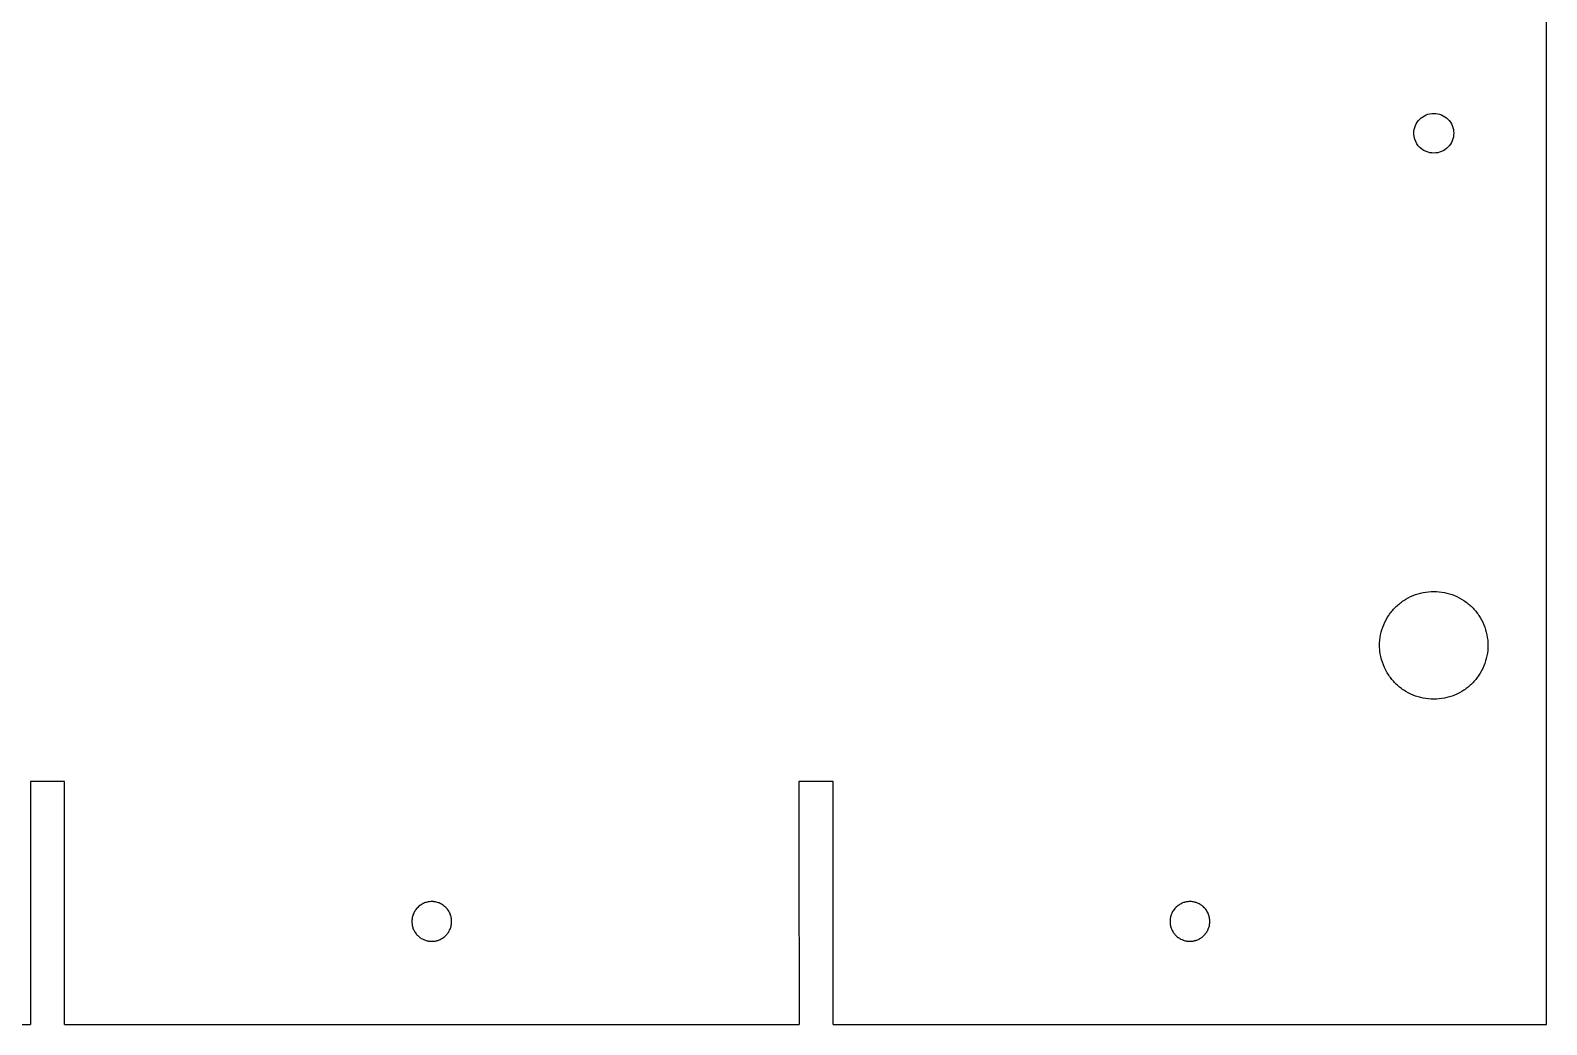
# Model space of a CAD drawing. Header units: millimetres. Extents: x 0 to 1620, y -18 to 157.
# Drawn here: x 1486.3 to 1620.1, y -18.4 to 69.2 of the extents above; entities that cross this region are included whole.
import ezdxf

# ---------------------------------------------------------------- set-up
doc = ezdxf.new("R2010")
doc.units = ezdxf.units.MM

msp = doc.modelspace()

# ---------------------------------------------------------------- linework, layer by layer
at = {"color": 7, "linetype": 'Continuous', "lineweight": 25}
for p, q in [((1620.05, -18.44), (1620.05, 156.88)), ((1486.34, 3), (1486.34, -0.24)), ((1489.35, 3), (1486.34, 3)), ((1489.35, -0.24), (1489.35, 3)), ((1554.12, 3), (1554.12, -0.24)), ((1557.14, 3), (1554.12, 3)), ((1557.14, -0.24), (1557.14, 3)), ((1421.56, -18.44), (1486.35, -18.44)), ((1489.35, -18.44), (1554.13, -18.44)), ((1557.13, -18.44), (1620.05, -18.44))]:
    msp.add_line(p, q, dxfattribs=at)
for points, knots in [([(1608.37, 59.83), (1608.42, 59.55), (1608.55, 59.27), (1608.92, 58.82), (1609.16, 58.64), (1609.64, 58.44), (1609.87, 58.4), (1610.33, 58.4), (1610.56, 58.45), (1610.99, 58.62), (1611.18, 58.75), (1611.51, 59.08), (1611.64, 59.27), (1611.81, 59.69), (1611.86, 59.92), (1611.86, 60.38), (1611.81, 60.61), (1611.64, 61.03), (1611.51, 61.23), (1611.18, 61.55), (1610.98, 61.68), (1610.56, 61.85), (1610.33, 61.9), (1609.87, 61.9), (1609.64, 61.85), (1609.21, 61.68), (1609.02, 61.55), (1608.69, 61.23), (1608.56, 61.03), (1608.39, 60.61), (1608.34, 60.38), (1608.34, 60.04), (1608.35, 59.94), (1608.37, 59.83)], [0, 0, 0, 0, 0.078743, 0.07878, 0.157742, 0.157804, 0.220484, 0.220538, 0.2832, 0.283245, 0.345769, 0.345811, 0.408176, 0.408222, 0.47049, 0.470544, 0.532833, 0.532897, 0.595333, 0.5954, 0.657958, 0.658022, 0.720629, 0.720684, 0.783276, 0.783322, 0.845825, 0.845868, 0.908263, 0.908309, 0.970657, 0.970712, 1, 1, 1, 1]), ([(1605.38, 14.26), (1605.49, 13.59), (1605.75, 12.93), (1606.31, 12.1), (1606.5, 11.86), (1606.95, 11.42), (1607.19, 11.22), (1607.71, 10.88), (1607.99, 10.73), (1608.56, 10.49), (1608.87, 10.4), (1609.48, 10.28), (1609.79, 10.25), (1610.42, 10.25), (1610.73, 10.28), (1611.34, 10.4), (1611.64, 10.49), (1612.22, 10.73), (1612.5, 10.88), (1613.02, 11.22), (1613.26, 11.42), (1613.7, 11.86), (1613.9, 12.11), (1614.25, 12.62), (1614.39, 12.9), (1614.63, 13.47), (1614.72, 13.77), (1614.85, 14.38), (1614.88, 14.69), (1614.88, 15.31), (1614.84, 15.62), (1614.72, 16.23), (1614.63, 16.53), (1614.39, 17.11), (1614.24, 17.38), (1613.9, 17.9), (1613.7, 18.14), (1613.25, 18.58), (1613.01, 18.78), (1612.49, 19.12), (1612.21, 19.27), (1611.64, 19.51), (1611.34, 19.6), (1610.72, 19.72), (1610.41, 19.75), (1609.79, 19.75), (1609.47, 19.72), (1608.86, 19.6), (1608.56, 19.51), (1607.98, 19.27), (1607.7, 19.12), (1607.19, 18.78), (1606.94, 18.58), (1606.5, 18.14), (1606.3, 17.9), (1605.95, 17.38), (1605.81, 17.11), (1605.57, 16.53), (1605.48, 16.23), (1605.35, 15.62), (1605.32, 15.31), (1605.32, 14.75), (1605.34, 14.51), (1605.38, 14.26)], [0, 0, 0, 0, 0.068556, 0.068587, 0.09971, 0.099742, 0.131073, 0.131104, 0.162294, 0.162322, 0.193681, 0.193705, 0.225031, 0.225051, 0.256334, 0.256348, 0.287743, 0.287754, 0.318953, 0.318961, 0.350308, 0.350316, 0.381491, 0.3815, 0.412715, 0.412726, 0.443941, 0.443956, 0.475029, 0.475049, 0.506284, 0.506308, 0.537375, 0.537403, 0.568642, 0.568673, 0.599874, 0.599906, 0.631116, 0.631147, 0.662496, 0.662525, 0.693732, 0.693757, 0.725163, 0.725182, 0.756443, 0.756458, 0.787803, 0.787814, 0.819148, 0.819156, 0.850349, 0.850357, 0.881675, 0.881683, 0.912787, 0.912798, 0.944035, 0.94405, 0.975183, 0.975202, 1, 1, 1, 1]), ([(1520, -9.6), (1520, -9.56), (1519.99, -9.49), (1519.98, -9.39), (1519.98, -9.31), (1519.99, -9.19), (1520, -9.1), (1520.02, -8.96), (1520.05, -8.87), (1520.09, -8.73), (1520.13, -8.64), (1520.19, -8.52), (1520.24, -8.43), (1520.31, -8.32), (1520.37, -8.24), (1520.47, -8.13), (1520.53, -8.07), (1520.64, -7.97), (1520.72, -7.92), (1520.84, -7.84), (1520.92, -7.79), (1521.05, -7.73), (1521.14, -7.7), (1521.27, -7.65), (1521.37, -7.63), (1521.5, -7.61), (1521.6, -7.6), (1521.74, -7.59), (1521.84, -7.59), (1521.98, -7.61), (1522.07, -7.62), (1522.21, -7.66), (1522.3, -7.68), (1522.43, -7.73), (1522.52, -7.78), (1522.64, -7.84), (1522.73, -7.9), (1522.84, -7.98), (1522.91, -8.04), (1523.01, -8.14), (1523.08, -8.21), (1523.16, -8.32), (1523.22, -8.4), (1523.29, -8.52), (1523.33, -8.61), (1523.39, -8.74), (1523.42, -8.83), (1523.45, -8.97), (1523.47, -9.06), (1523.49, -9.2), (1523.49, -9.3), (1523.49, -9.41), (1523.49, -9.49), (1523.47, -9.61), (1523.45, -9.71), (1523.42, -9.84), (1523.39, -9.94), (1523.34, -10.06), (1523.29, -10.15), (1523.23, -10.27), (1523.17, -10.35), (1523.09, -10.46), (1523.02, -10.54), (1522.92, -10.63), (1522.85, -10.7), (1522.74, -10.78), (1522.65, -10.84), (1522.54, -10.9), (1522.44, -10.95), (1522.32, -10.99), (1522.22, -11.03), (1522.09, -11.06), (1521.99, -11.08), (1521.85, -11.09), (1521.75, -11.09), (1521.62, -11.09), (1521.51, -11.08), (1521.38, -11.06), (1521.28, -11.03), (1521.15, -10.99), (1521.06, -10.96), (1520.94, -10.9), (1520.84, -10.85), (1520.73, -10.78), (1520.65, -10.72), (1520.55, -10.63), (1520.47, -10.56), (1520.38, -10.46), (1520.32, -10.38), (1520.25, -10.27), (1520.19, -10.18), (1520.13, -10.06), (1520.09, -9.96), (1520.05, -9.84), (1520.03, -9.74), (1520.01, -9.65), (1520, -9.61), (1520, -9.6)], [0, 0, 0, 0, 0.012002, 0.018798, 0.028606, 0.033501, 0.050106, 0.055001, 0.071608, 0.076503, 0.093114, 0.098011, 0.114627, 0.119525, 0.136147, 0.141048, 0.157676, 0.162579, 0.179214, 0.184119, 0.20076, 0.205667, 0.222314, 0.227222, 0.243873, 0.248782, 0.265436, 0.270345, 0.287, 0.291909, 0.308562, 0.313471, 0.33012, 0.335028, 0.351673, 0.356578, 0.373217, 0.378121, 0.394753, 0.399655, 0.41628, 0.42118, 0.437799, 0.442697, 0.45931, 0.464206, 0.480815, 0.485711, 0.502316, 0.507211, 0.523816, 0.52871, 0.538518, 0.545315, 0.560018, 0.566816, 0.581522, 0.58832, 0.603029, 0.609829, 0.624542, 0.631343, 0.64606, 0.652863, 0.667583, 0.674389, 0.689112, 0.695919, 0.710646, 0.717454, 0.732183, 0.738992, 0.753722, 0.760531, 0.775263, 0.782072, 0.796803, 0.803613, 0.818342, 0.825151, 0.839879, 0.846687, 0.861412, 0.868218, 0.88294, 0.889745, 0.904463, 0.911266, 0.92598, 0.932781, 0.947492, 0.954292, 0.968999, 0.975797, 0.990502, 0.997299, 1, 1, 1, 1]), ([(1586.86, -9.59), (1586.85, -9.58), (1586.85, -9.51), (1586.84, -9.41), (1586.84, -9.28), (1586.84, -9.18), (1586.86, -9.05), (1586.88, -8.94), (1586.92, -8.82), (1586.95, -8.72), (1587, -8.61), (1587.03, -8.54), (1587.09, -8.44), (1587.14, -8.36), (1587.22, -8.25), (1587.29, -8.17), (1587.38, -8.07), (1587.46, -8.01), (1587.57, -7.92), (1587.65, -7.87), (1587.77, -7.8), (1587.85, -7.75), (1587.98, -7.7), (1588.08, -7.67), (1588.21, -7.63), (1588.31, -7.61), (1588.45, -7.6), (1588.54, -7.59), (1588.68, -7.59), (1588.78, -7.6), (1588.92, -7.62), (1589.01, -7.64), (1589.15, -7.68), (1589.24, -7.71), (1589.37, -7.77), (1589.46, -7.82), (1589.57, -7.89), (1589.65, -7.95), (1589.76, -8.03), (1589.83, -8.1), (1589.93, -8.2), (1589.99, -8.28), (1590.07, -8.39), (1590.12, -8.48), (1590.18, -8.6), (1590.22, -8.69), (1590.27, -8.82), (1590.3, -8.92), (1590.32, -9.05), (1590.34, -9.15), (1590.35, -9.29), (1590.35, -9.39), (1590.34, -9.52), (1590.33, -9.62), (1590.3, -9.76), (1590.27, -9.85), (1590.23, -9.98), (1590.19, -10.07), (1590.14, -10.18), (1590.1, -10.24), (1590.04, -10.34), (1589.97, -10.42), (1589.89, -10.53), (1589.81, -10.6), (1589.72, -10.69), (1589.63, -10.75), (1589.52, -10.83), (1589.43, -10.88), (1589.31, -10.94), (1589.22, -10.98), (1589.09, -11.02), (1588.99, -11.05), (1588.86, -11.07), (1588.76, -11.09), (1588.62, -11.09), (1588.52, -11.09), (1588.39, -11.08), (1588.28, -11.07), (1588.15, -11.04), (1588.05, -11.01), (1587.93, -10.96), (1587.83, -10.92), (1587.72, -10.86), (1587.63, -10.8), (1587.52, -10.73), (1587.44, -10.66), (1587.34, -10.57), (1587.27, -10.49), (1587.19, -10.39), (1587.13, -10.31), (1587.06, -10.19), (1587.01, -10.1), (1586.96, -9.98), (1586.92, -9.88), (1586.89, -9.75), (1586.87, -9.67), (1586.86, -9.6), (1586.86, -9.59)], [0, 0, 0, 0, 0.004175, 0.018878, 0.025674, 0.040378, 0.047174, 0.061878, 0.068675, 0.083383, 0.090181, 0.099994, 0.104893, 0.12151, 0.12641, 0.143033, 0.147935, 0.164565, 0.169469, 0.186106, 0.191012, 0.207656, 0.212563, 0.229212, 0.23412, 0.250772, 0.255682, 0.272336, 0.277246, 0.2939, 0.298809, 0.315461, 0.320369, 0.337017, 0.341924, 0.358566, 0.363472, 0.380108, 0.385011, 0.401641, 0.406542, 0.423164, 0.428064, 0.44468, 0.449578, 0.466189, 0.471085, 0.487693, 0.492588, 0.509193, 0.514088, 0.530692, 0.535587, 0.552191, 0.557087, 0.573694, 0.57859, 0.5952, 0.600097, 0.60991, 0.61671, 0.631425, 0.638227, 0.652945, 0.659749, 0.67447, 0.681276, 0.696001, 0.702808, 0.717536, 0.724344, 0.739074, 0.745883, 0.760614, 0.767423, 0.782155, 0.788964, 0.803695, 0.810504, 0.825233, 0.832041, 0.846769, 0.853575, 0.8683, 0.875105, 0.889826, 0.89663, 0.911347, 0.918149, 0.932862, 0.939662, 0.954372, 0.961171, 0.975877, 0.982675, 0.997379, 1, 1, 1, 1])]:
    msp.add_open_spline(points, degree=3, knots=knots, dxfattribs=at)
for points in [[(1486.34, -0.24), (1486.34, -0.56), (1486.34, -1.2), (1486.34, -2.16), (1486.34, -3.12), (1486.34, -4.07), (1486.34, -5.03), (1486.34, -5.99), (1486.34, -6.95), (1486.34, -7.91), (1486.34, -8.86), (1486.34, -9.82), (1486.34, -10.78), (1486.34, -11.74), (1486.34, -12.69), (1486.34, -13.65), (1486.34, -14.61), (1486.34, -15.57), (1486.35, -16.53), (1486.35, -17.48), (1486.35, -18.12), (1486.35, -18.44)], [(1489.35, -18.44), (1489.35, -18.12), (1489.35, -17.48), (1489.35, -16.53), (1489.35, -15.57), (1489.35, -14.61), (1489.35, -13.65), (1489.35, -12.69), (1489.35, -11.74), (1489.35, -10.78), (1489.35, -9.82), (1489.35, -8.86), (1489.35, -7.91), (1489.35, -6.95), (1489.35, -5.99), (1489.35, -5.03), (1489.35, -4.07), (1489.35, -3.12), (1489.35, -2.16), (1489.35, -1.2), (1489.35, -0.56), (1489.35, -0.24)], [(1554.12, -0.24), (1554.12, -0.56), (1554.12, -1.2), (1554.12, -2.16), (1554.12, -3.12), (1554.12, -4.07), (1554.12, -5.03), (1554.12, -5.99), (1554.12, -6.95), (1554.12, -7.91), (1554.12, -8.86), (1554.12, -9.82), (1554.12, -10.78), (1554.13, -11.74), (1554.13, -12.69), (1554.13, -13.65), (1554.13, -14.61), (1554.13, -15.57), (1554.13, -16.53), (1554.13, -17.48), (1554.13, -18.12), (1554.13, -18.44)], [(1557.13, -18.44), (1557.13, -18.12), (1557.13, -17.48), (1557.13, -16.53), (1557.13, -15.57), (1557.13, -14.61), (1557.13, -13.65), (1557.13, -12.69), (1557.13, -11.74), (1557.13, -10.78), (1557.13, -9.82), (1557.13, -8.86), (1557.13, -7.91), (1557.13, -6.95), (1557.13, -5.99), (1557.13, -5.03), (1557.13, -4.07), (1557.13, -3.12), (1557.13, -2.16), (1557.14, -1.2), (1557.14, -0.56), (1557.14, -0.24)]]:
    msp.add_open_spline(points, degree=3, dxfattribs=at)

doc.saveas('drawing.dxf')
